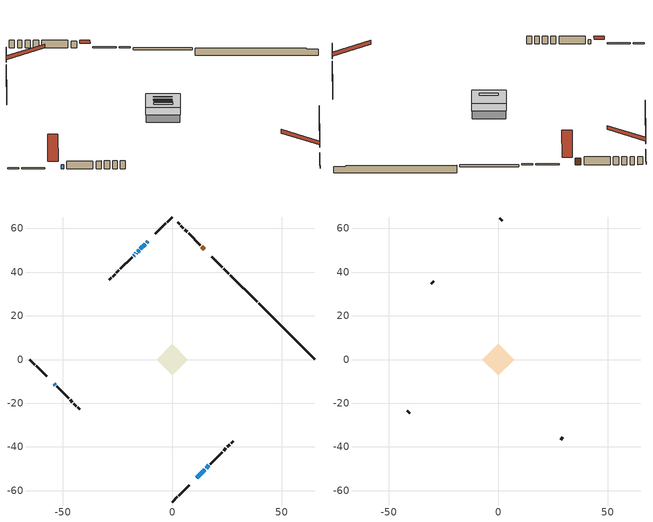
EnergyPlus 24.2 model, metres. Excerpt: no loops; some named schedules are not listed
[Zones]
conditioned space
 floor outside (Floor1 construction): -0.68,0 0,0.68 0.68,0 0,-0.68 z0.61
 floor adiabatic (Floor4 construction): -3.97,0 0,3.97 3.97,0 0,-3.97 z0.61
 floor adiabatic (AdiabaticFloorConstruction): -7.17,0 0,7.17 7.17,0 0,-7.17 z0.61
 floor foundation (Slab1 construction): -6.98,0 0,6.98 6.98,0 0,-6.98 z-1.88
 floor foundation (Slab2 construction): -3.97,0 0,3.97 3.97,0 0,-3.97 z0
 wall outside (RimJoist1 construction): 0,-65.16 2.3,-62.86 / -65.16,0 -62.86,-2.3 / 0,65.16 -2.3,62.86 / 25.91,39.25 23.61,41.55 z0.61:0.91
 wall outside (RimJoist2 construction): 2.96,-62.2 7.77,-57.39 / -62.2,-2.96 -57.39,-7.77 / -2.96,62.2 -7.77,57.39 / 22.95,42.21 18.14,47.02 z0.61:0.91
 wall outside (AdiabaticWallConstruction 1): 14.71,50.45 13.57,51.59 z0.61:2.64
 wall outside (AdiabaticWallConstruction): -11.2,53.96 -11.74,53.42 / -12.4,52.76 -14.55,50.61 / -15.2,49.96 -15.8,49.36 / -16.46,48.7 -16.75,48.41 / 11.2,-53.96 14.84,-50.32 / 15.5,-49.66 16.7,-48.46 / -17.41,47.75 -17.65,47.51 / -53.96,-11.2 -53.48,-11.68 z0.61:1.83
 wall outside (Wall1 construction): 17.35,-47.81 22.81,-42.35 / -52.82,-12.34 -47.37,-17.79 / -18.31,46.85 -23.76,41.4 / 12.91,52.25 7.46,57.7 z0.61:3.05
 wall outside (Wall2 construction): 23.46,-41.7 24.54,-40.62 / -46.71,-18.45 -45.63,-19.53 / -24.41,40.74 -25.49,39.66 / 6.8,58.36 5.72,59.44 z0.61:3.05
 wall outside (Wall3 construction): 25.2,-39.96 26.28,-38.88 / -44.97,-20.19 -43.89,-21.26 / -26.15,39.01 -27.23,37.93 / 5.06,60.1 3.98,61.18 z0.61:3.05
 wall outside (Wall4 construction): 26.94,-38.22 27.85,-37.31 / -43.24,-21.92 -42.32,-22.84 / -27.89,37.27 -28.8,36.35 / 3.33,61.83 2.41,62.75 z0.61:3.05
 wall foundation (FoundationWall1 construction): 39.51,25.65,-1.88 39.51,25.65,0.41 62.59,2.56,0.41 62.59,2.56,0.07 65.16,0,0.07 65.16,0,-1.88
 wall foundation (FoundationWall2 construction): 38.85,26.3 26.57,38.59 z0:0.61
 window (WindowConstruction): -11.2,53.96 -11.74,53.42 z0.61:1.83
 window (WindowConstruction 1): -12.4,52.76 -14.55,50.61 z0.61:1.83
 window (WindowConstruction 2): -15.2,49.96 -15.8,49.36 z0.61:1.83
 window (WindowConstruction 3): -16.46,48.7 -16.75,48.41 z0.61:1.83
 window (WindowConstruction 4): 11.2,-53.96 14.84,-50.32 z0.61:1.83
 window (WindowConstruction 5): 15.5,-49.66 16.7,-48.46 z0.61:1.83
 window (WindowConstruction 6): -17.41,47.75 -17.65,47.51 z0.61:1.83
 window (WindowConstruction 7): -53.96,-11.2 -53.48,-11.68 z0.61:1.83
 door (Door): 14.71,50.45 13.57,51.59 z0.61:2.64
 ceiling adiabatic (AdiabaticFloorConstruction): 0,-7.17 7.17,0 0,7.17 -7.17,0 z0.61
attic - vented
 floor to conditioned space (Floor2 construction Reversed): -7.24,0 0,7.24 7.24,0 0,-7.24 z3.05
 floor to conditioned space (Floor3 construction Reversed): -3.97,0 0,3.97 3.97,0 0,-3.97 z3.05
 wall outside (Wall5 construction): 28.51,-36.65 29.61,-35.55 / -41.66,-23.5 -40.57,-24.59 / -29.46,35.7 -30.56,34.6 / 1.75,63.41 0.66,64.5 z0.61:3.05
 roof outside (Roof1 construction): 10.54,-54.61,3.05 2.5,-46.57,6.84 0.39,-48.69,6.84 8.43,-56.73,3.05; -54.61,-10.54,3.05 -46.57,-2.5,6.84 -48.69,-0.39,6.84 -56.73,-8.43,3.05; -10.54,54.61,3.05 -2.5,46.57,6.84 -0.39,48.69,6.84 -8.43,56.73,3.05; 15.37,49.79,3.05 7.33,41.75,6.84 9.45,39.63,6.84 17.49,47.67,3.05
[Building]
Building 1: Terrain=Suburbs
[Site:Location]
Prince Albert AP_SK: Latitude {deg}=53.21; Longitude {deg}=-105.67; Time Zone {hr}=-6; Elevation {m}=428; Keep Site Location Information=Yes
[Site:GroundTemperature:Shallow]
-5.03068, -7.78458, -8.00512, -6.69825, -1.45193, 3.76996, 8.29705, 11.1649, 11.4085, 9.07601, 4.66436, -0.397337
[Site:WaterMainsTemperature]
Calculation Method=Schedule; Temperature Schedule=mains temperature schedule
[Material] Roughness=Rough; Thermal Absorptance=0.9
Name | Thickness {m} | Conductivity {W/m-K} | Density {kg/m3} | Specific Heat {J/kg-K} | Solar Absorptance | Visible Absorptance
asphalt or fiberglass shingles | 0.00635 | 0.162714 | 1121.4 | 1465.45 | 0.84 | 0.84
ceiling loosefill ins | 0.169333 | 0.0480833 | 16.02 | 1046.75 | 0.7 | 0.7
ceiling loosefill ins 1 | 0.338667 | 0.0480833 | 16.02 | 1046.75 | 0.7 | 0.7
ceiling stud and cavity | 0.1397 | 0.326487 | 65.682 | 1177.47 | 0.7 | 0.7
ceiling stud and cavity 1 | 0.1397 | 0.124548 | 65.682 | 1177.47 | 0.7 | 0.7
concrete 4.0 in. | 0.1016 | 1.803125 | 2242.8 | 837.4 | 0.7 | 0.7
concrete 8.0 in. | 0.2032 | 1.803125 | 2242.8 | 837.4 | 0.7 | 0.7
door material | 0.04445 | 0.053851 | 512.64 | 1214.23 | 0.7 | 0.7
exterior vertical ins | 0.0457286 | 0.029427 | 32.04 | 1214.23 | 0.7 | 0.7
exterior vertical ins 1 | 0.06819 | 0.029427 | 32.04 | 1214.23 | 0.7 | 0.7
floor covering | 0.0127 | 0.0433444 | 54.468 | 1339.84 | 0.6 | 0.6
floor covering 1 | 0.0127 | 9.015625 | 54.468 | 1339.84 | 0.6 | 0.6
floor rigid ins | 0.103632 | 0.029427 | 32.04 | 1214.23 | 0.7 | 0.7
floor rigid ins 1; wall rigid ins 1 | 0.512978 | 0.029427 | 32.04 | 1214.23 | 0.7 | 0.7
floor stud and cavity | 0.1397 | 0.235285 | 92.3553 | 1139.71 | 0.7 | 0.7
floor stud and cavity 1 | 0.0889 | 0.220277 | 50.32683 | 1063.81 | 0.7 | 0.7
floor stud and cavity 2 | 0.1397 | 1.75129 | 37.0049 | 1207.88 | 0.7 | 0.7
furniture material conditioned space 1 | 0.1524 | 0.115458 | 640.8 | 1214.23 | 0.6 | 0.6
gypsum board | 0.0127 | 0.160291 | 801 | 837.4 | 0.6 | 0.6
gypsum board 1 | 0.0127 | 0.160291 | 801 | 837.4 | 0.7 | 0.7
osb sheathing 0.5 in. | 0.0127 | 0.115458 | 512.64 | 1214.23 | 0.7 | 0.7
osb sheathing 0.75 in. | 0.01905 | 0.115458 | 512.64 | 1214.23 | 0.7 | 0.7
osb sheathing 2.0 in. | 0.0508 | 0.115458 | 512.64 | 1214.23 | 0.7 | 0.7
rim joist rigid ins; slab rigid ins; wall rigid ins | 0.051816 | 0.029427 | 32.04 | 1214.23 | 0.7 | 0.7
rim joist stud and cavity | 0.0508 | 0.0442091 | 125.044 | 1163.47 | 0.6 | 0.6
rim joist stud and cavity 1 | 0.0508 | 0.0440068 | 125.044 | 1163.47 | 0.6 | 0.6
wall stud and cavity | 0.1397 | 0.092577 | 139.0536 | 1170.24 | 0.7 | 0.7
wall stud and cavity 1 | 0.1397 | 0.0897493 | 139.0536 | 1170.24 | 0.7 | 0.7
wall stud and cavity 2 | 0.1397 | 0.204483 | 139.0536 | 1170.24 | 0.7 | 0.7
wall stud and cavity 3 | 0.1397 | 0.0958194 | 139.0536 | 1170.24 | 0.7 | 0.7
wall stud and cavity 4 | 0.0889 | 6.1454 | 50.32683 | 1063.81 | 0.6 | 0.6
wall stud and cavity 5 | 0.0889 | 0.380278 | 52.3479 | 1209.89 | 0.7 | 0.7
wall stud and cavity 6 | 0.0889 | 0.391764 | 83.0341 | 1211.67 | 0.7 | 0.7
wood siding | 0.0254 | 0.102417 | 544.68 | 1172.36 | 0 | 0
wood siding 1 | 0.00254 | 0.102417 | 544.68 | 1172.36 | 0 | 0
wood siding 2; wood siding 3; wood siding 4 | 0.0254 | 0.102417 | 544.68 | 1172.36 | 0.7 | 0.7
[WindowMaterial:SimpleGlazingSystem]
Name | U-Factor {W/m2-K} | Solar Heat Gain Coefficient
WindowMaterial | 2.77711 | 0.52
WindowMaterial 1 | 2.82821 | 0.59
WindowMaterial 2 | 2.77768 | 0.53
WindowMaterial 3 | 2.76178 | 0.45
WindowMaterial 4 | 2.86909 | 0.71
WindowMaterial 5 | 2.94291 | 0.65
WindowMaterial 6 | 3.00026 | 0.58
[Construction]
AdiabaticFloorConstruction: floor stud and cavity 2, floor rigid ins 1, osb sheathing 0.75 in., floor covering
AdiabaticWallConstruction: wood siding 3, wall rigid ins 1, wall stud and cavity 5, gypsum board
AdiabaticWallConstruction 1: wood siding 4, wall rigid ins 1, wall stud and cavity 5, gypsum board
Door: door material
Floor1 construction: floor stud and cavity, floor rigid ins, osb sheathing 0.75 in., floor covering
Floor2 construction Reversed: gypsum board, ceiling stud and cavity, ceiling loosefill ins
Floor3 construction Reversed: gypsum board, ceiling stud and cavity 1, ceiling loosefill ins 1
Floor4 construction: floor stud and cavity 1, floor covering 1
FoundationWall1 construction; FoundationWall2 construction: concrete 8.0 in., gypsum board 1
furniture construction conditioned space 1: furniture material conditioned space 1
PartitionWallConstruction: gypsum board, wall stud and cavity 6, gypsum board
RimJoist1 construction: wood siding 2, rim joist rigid ins, osb sheathing 2.0 in., rim joist stud and cavity
RimJoist2 construction: wood siding 2, rim joist rigid ins, osb sheathing 2.0 in., rim joist stud and cavity 1
Roof1 construction: asphalt or fiberglass shingles
Slab1 construction: concrete 4.0 in.
Slab2 construction: slab rigid ins, concrete 4.0 in.
Wall1 construction: wood siding, osb sheathing 0.5 in., wall stud and cavity, gypsum board
Wall2 construction: wood siding, wall rigid ins, osb sheathing 0.5 in., wall stud and cavity 1, gypsum board
Wall3 construction: wood siding, wall rigid ins, osb sheathing 0.5 in., wall stud and cavity 2, gypsum board
Wall4 construction: wood siding, osb sheathing 0.5 in., wall stud and cavity 3, gypsum board
Wall5 construction: wood siding 1, wall stud and cavity 4
WindowConstruction: WindowMaterial
WindowConstruction 1: WindowMaterial 1
WindowConstruction 2: WindowMaterial 2
WindowConstruction 3: WindowMaterial 3
WindowConstruction 4: WindowMaterial 4
WindowConstruction 5: WindowMaterial 5
WindowConstruction 6; WindowConstruction 7: WindowMaterial 6
[Zone] Multiplier=1; Part of Total Floor Area=Yes
Name | Volume {m3}
attic - vented | 83.8581
conditioned space | 500.1
[Space]
Name | Zone | Volume {m3}
attic - vented 1 | attic - vented | 83.8581
conditioned space 1 | conditioned space | 500.1
[ZoneInfiltration:EffectiveLeakageArea]
infil attic - vented 1: Zone or Space=attic - vented 1; Schedule=Always On Discrete; Effective Air Leakage Area {cm2}=4810.24; Stack Coefficient=0.000433131; Wind Coefficient=1.40614e-05
[ZoneMixing]
whole house fan mix: Zone or Space=attic - vented; Schedule=Always On Continuous; Design Flow Rate Calculation Method=Flow/Zone; Design Flow Rate {m3/s}=0; Source Zone or Space=conditioned space
[SurfaceProperty:ExposedFoundationPerimeter] Exposed Perimeter Calculation Method=TotalExposedPerimeter
Name | Total Exposed Perimeter {m}
Slab1 | 36.271
Slab2 | 17.374
[InternalMass] Zone or ZoneList=conditioned space; Space or SpaceList=conditioned space 1
Name | Construction | Surface Area {m2}
furniture mass conditioned space 1 | furniture construction conditioned space 1 | 105.658
partition wall mass | PartitionWallConstruction | 232.567
[Lights]
interior lighting: Zone or ZoneList or Space or SpaceList=conditioned space 1; Schedule=interior lighting schedule; Design Level Calculation Method=LightingLevel; Lighting Level {W}=343.2; Return Air Fraction=0; Fraction Radiant=0.6; Fraction Visible=0.2; Fraction Replaceable=1
[People]
occupants: Zone or ZoneList or Space or SpaceList=conditioned space 1; Number of People Schedule=occupants schedule; Number of People Calculation Method=People; Number of People=3; Fraction Radiant=0.314171; Sensible Heat Fraction=0.56303; Activity Level Schedule=occupants activity schedule; Carbon Dioxide Generation Rate {m3/s-W}=0; Enable ASHRAE 55 Comfort Warnings=No; Mean Radiant Temperature Calculation Type=EnclosureAveraged
[ElectricEquipment] Zone or ZoneList or Space or SpaceList=conditioned space 1; Design Level Calculation Method=EquipmentLevel
Name | Schedule | Design Level {W} | Fraction Latent | Fraction Radiant | Fraction Lost
clothes dryer | clothes dryer schedule | 140.772 | 0.015 | 0.081 | 0.85
clothes washer | clothes washer schedule | 32.1985 | 0.03 | 0.162 | 0.7
cooking range | cooking range schedule | 215.147 | 0.08 | 0.432 | 0.2
dishwasher | dishwasher schedule | 66.8632 | 0.3 | 0.18 | 0.4
fridge | fridge schedule | 72.9452 | 0 | 0.6 | 0
mech vent house fan | mech vent house fan schedule | 0 | 0 | 0 | 1
mech vent house fan cfis | mech vent house fan cfis schedule | 0 | 0 | 0 | 0
misc plug loads | misc plug loads schedule | 494.7 | 0.045 | 0.513 | 0.1
whole house fan | Always On Discrete | 0 | 0 | 0 | 1
[OtherEquipment] Zone or ZoneList or Space or SpaceList=conditioned space 1; Design Level Calculation Method=EquipmentLevel
Name | Fuel Type | Schedule | Design Level {W} | Fraction Latent | Fraction Radiant | Fraction Lost
clothes dryer 1 | Electricity | clothes dryer schedule | 0 | 0.015 | 0.081 | 0.85
cooking range 1 | Electricity | cooking range schedule | 0 | 0.08 | 0.432 | 0.2
general water use latent | None | general water use schedule | 62.594 | 1 | 0 | 0
general water use sensible | None | general water use schedule | -61.6891 | 0 | 0.6 | 0
mech vent house fan latent load | None | Always On Discrete | 0 | 1 | 0 | 0
mech vent house fan sensible load | None | Always On Discrete | 0 | 0 | 0 | 0
water heater energy adjustment1 | NaturalGas | Always On Discrete | 0.01 | 0 | 0 | 1
[ZoneInfiltration:DesignFlowRate] Zone or ZoneList or Space or SpaceList=conditioned space 1; Schedule=Always On Discrete; Design Flow Rate Calculation Method=Flow/Zone; Design Flow Rate {m3/s}=0
infil flow; natural vent flow; whole house fan flow
[Foundation:Kiva] Initial Indoor Air Temperature {C}=21; Wall Depth Below Slab {m}=0.2032; Custom Block X Position 1 {m}=0.2159; Custom Block Z Position 1 {m}=0
Name | Wall Height Above Grade {m} | Custom Block Material Name 1 | Custom Block Depth 1 {m}
Foundation Kiva 1 | 0.409986 | exterior vertical ins | 2.28999
Foundation Kiva 2 | 0.609996 | exterior vertical ins 1 | 0.609996
[Foundation:Kiva:Settings]
Soil Conductivity {W/m-K}=0.849921; Soil Density {kg/m3}=1842.3; Soil Specific Heat {J/kg-K}=418.7; Ground Solar Absorptivity=0.9; Ground Thermal Absorptivity=0.9; Ground Surface Roughness {m}=0.03; Far-Field Width {m}=40; Deep-Ground Boundary Condition=ZeroFlux; Deep-Ground Depth {m}=40; Minimum Cell Dimension {m}=0.2; Maximum Cell Growth Coefficient=3; Simulation Timestep=Timestep
[Exterior:Lights]
exterior lighting: Schedule=exterior lighting schedule; Design Level {W}=75.6
[Schedule:Constant]
Name | Hourly Value
Always On Continuous; mech vent house fan schedule; mech vent house fan cfis schedule; Always On Discrete | 1
occupants activity schedule | 117.228
fridge schedule | 0
[Schedule:Week:Daily]
interior lighting schedule Week Rule - Jan1-Jan27: interior lighting schedule day, interior lighting schedule day, interior lighting schedule day, interior lighting schedule day, interior lighting schedule day, interior lighting schedule day, interior lighting schedule day, interior lighting schedule default day, interior lighting schedule default day, interior lighting schedule default day, interior lighting schedule default day, interior lighting schedule default day
interior lighting schedule Week Rule - Jan28-Feb3: interior lighting schedule day, interior lighting schedule day, interior lighting schedule day, interior lighting schedule day, interior lighting schedule day 1, interior lighting schedule day 1, interior lighting schedule day 1, interior lighting schedule default day, interior lighting schedule default day, interior lighting schedule default day, interior lighting schedule default day, interior lighting schedule default day
interior lighting schedule Week Rule - Feb4-Feb24: interior lighting schedule day 1, interior lighting schedule day 1, interior lighting schedule day 1, interior lighting schedule day 1, interior lighting schedule day 1, interior lighting schedule day 1, interior lighting schedule day 1, interior lighting schedule default day, interior lighting schedule default day, interior lighting schedule default day, interior lighting schedule default day, interior lighting schedule default day
interior lighting schedule Week Rule - Feb25-Mar3: interior lighting schedule day 1, interior lighting schedule day 1, interior lighting schedule day 1, interior lighting schedule day 1, interior lighting schedule day 2, interior lighting schedule day 2, interior lighting schedule day 2, interior lighting schedule default day, interior lighting schedule default day, interior lighting schedule default day, interior lighting schedule default day, interior lighting schedule default day
interior lighting schedule Week Rule - Mar4-Mar31: interior lighting schedule day 2, interior lighting schedule day 2, interior lighting schedule day 2, interior lighting schedule day 2, interior lighting schedule day 2, interior lighting schedule day 2, interior lighting schedule day 2, interior lighting schedule default day, interior lighting schedule default day, interior lighting schedule default day, interior lighting schedule default day, interior lighting schedule default day
interior lighting schedule Week Rule - Apr1-Apr28: interior lighting schedule day 3, interior lighting schedule day 3, interior lighting schedule day 3, interior lighting schedule day 3, interior lighting schedule day 3, interior lighting schedule day 3, interior lighting schedule day 3, interior lighting schedule default day, interior lighting schedule default day, interior lighting schedule default day, interior lighting schedule default day, interior lighting schedule default day
interior lighting schedule Week Rule - Apr29-May5: interior lighting schedule day 3, interior lighting schedule day 3, interior lighting schedule day 4, interior lighting schedule day 4, interior lighting schedule day 4, interior lighting schedule day 4, interior lighting schedule day 4, interior lighting schedule default day, interior lighting schedule default day, interior lighting schedule default day, interior lighting schedule default day, interior lighting schedule default day
interior lighting schedule Week Rule - May6-May26: interior lighting schedule day 4, interior lighting schedule day 4, interior lighting schedule day 4, interior lighting schedule day 4, interior lighting schedule day 4, interior lighting schedule day 4, interior lighting schedule day 4, interior lighting schedule default day, interior lighting schedule default day, interior lighting schedule default day, interior lighting schedule default day, interior lighting schedule default day
interior lighting schedule Week Rule - May27-Jun2: interior lighting schedule day 4, interior lighting schedule day 4, interior lighting schedule day 4, interior lighting schedule day 4, interior lighting schedule day 4, interior lighting schedule day 5, interior lighting schedule day 5, interior lighting schedule default day, interior lighting schedule default day, interior lighting schedule default day, interior lighting schedule default day, interior lighting schedule default day
interior lighting schedule Week Rule - Jun3-Jun30: interior lighting schedule day 5, interior lighting schedule day 5, interior lighting schedule day 5, interior lighting schedule day 5, interior lighting schedule day 5, interior lighting schedule day 5, interior lighting schedule day 5, interior lighting schedule default day, interior lighting schedule default day, interior lighting schedule default day, interior lighting schedule default day, interior lighting schedule default day
interior lighting schedule Week Rule - Jul1-Jul28: interior lighting schedule day 6, interior lighting schedule day 6, interior lighting schedule day 6, interior lighting schedule day 6, interior lighting schedule day 6, interior lighting schedule day 6, interior lighting schedule day 6, interior lighting schedule default day, interior lighting schedule default day, interior lighting schedule default day, interior lighting schedule default day, interior lighting schedule default day
interior lighting schedule Week Rule - Jul29-Aug4: interior lighting schedule day 6, interior lighting schedule day 6, interior lighting schedule day 6, interior lighting schedule day 7, interior lighting schedule day 7, interior lighting schedule day 7, interior lighting schedule day 7, interior lighting schedule default day, interior lighting schedule default day, interior lighting schedule default day, interior lighting schedule default day, interior lighting schedule default day
interior lighting schedule Week Rule - Aug5-Aug25: interior lighting schedule day 7, interior lighting schedule day 7, interior lighting schedule day 7, interior lighting schedule day 7, interior lighting schedule day 7, interior lighting schedule day 7, interior lighting schedule day 7, interior lighting schedule default day, interior lighting schedule default day, interior lighting schedule default day, interior lighting schedule default day, interior lighting schedule default day
interior lighting schedule Week Rule - Aug26-Sep1: interior lighting schedule day 7, interior lighting schedule day 7, interior lighting schedule day 7, interior lighting schedule day 7, interior lighting schedule day 7, interior lighting schedule day 7, interior lighting schedule day 8, interior lighting schedule default day, interior lighting schedule default day, interior lighting schedule default day, interior lighting schedule default day, interior lighting schedule default day
interior lighting schedule Week Rule - Sep2-Sep29: interior lighting schedule day 8, interior lighting schedule day 8, interior lighting schedule day 8, interior lighting schedule day 8, interior lighting schedule day 8, interior lighting schedule day 8, interior lighting schedule day 8, interior lighting schedule default day, interior lighting schedule default day, interior lighting schedule default day, interior lighting schedule default day, interior lighting schedule default day
interior lighting schedule Week Rule - Sep30-Oct6: interior lighting schedule day 8, interior lighting schedule day 9, interior lighting schedule day 9, interior lighting schedule day 9, interior lighting schedule day 9, interior lighting schedule day 9, interior lighting schedule day 9, interior lighting schedule default day, interior lighting schedule default day, interior lighting schedule default day, interior lighting schedule default day, interior lighting schedule default day
interior lighting schedule Week Rule - Oct7-Oct27: interior lighting schedule day 9, interior lighting schedule day 9, interior lighting schedule day 9, interior lighting schedule day 9, interior lighting schedule day 9, interior lighting schedule day 9, interior lighting schedule day 9, interior lighting schedule default day, interior lighting schedule default day, interior lighting schedule default day, interior lighting schedule default day, interior lighting schedule default day
interior lighting schedule Week Rule - Oct28-Nov3: interior lighting schedule day 9, interior lighting schedule day 9, interior lighting schedule day 9, interior lighting schedule day 9, interior lighting schedule day 10, interior lighting schedule day 10, interior lighting schedule day 10, interior lighting schedule default day, interior lighting schedule default day, interior lighting schedule default day, interior lighting schedule default day, interior lighting schedule default day
interior lighting schedule Week Rule - Nov4-Nov24: interior lighting schedule day 10, interior lighting schedule day 10, interior lighting schedule day 10, interior lighting schedule day 10, interior lighting schedule day 10, interior lighting schedule day 10, interior lighting schedule day 10, interior lighting schedule default day, interior lighting schedule default day, interior lighting schedule default day, interior lighting schedule default day, interior lighting schedule default day
interior lighting schedule Week Rule - Nov25-Dec1: interior lighting schedule day 10, interior lighting schedule day 10, interior lighting schedule day 10, interior lighting schedule day 10, interior lighting schedule day 10, interior lighting schedule day 10, interior lighting schedule day 11, interior lighting schedule default day, interior lighting schedule default day, interior lighting schedule default day, interior lighting schedule default day, interior lighting schedule default day
interior lighting schedule Week Rule - Dec2-Dec31: interior lighting schedule day 11, interior lighting schedule day 11, interior lighting schedule day 11, interior lighting schedule day 11, interior lighting schedule day 11, interior lighting schedule day 11, interior lighting schedule day 11, interior lighting schedule default day, interior lighting schedule default day, interior lighting schedule default day, interior lighting schedule default day, interior lighting schedule default day
occupants schedule Week Rule - Jan1-Dec31: occupants schedule day, occupants schedule day, occupants schedule day, occupants schedule day, occupants schedule day, occupants schedule day, occupants schedule day, occupants schedule default day, occupants schedule default day, occupants schedule default day, occupants schedule default day, occupants schedule default day
clothes dryer schedule Week Rule - Jan1-Dec31: clothes dryer schedule day, clothes dryer schedule day, clothes dryer schedule day, clothes dryer schedule day, clothes dryer schedule day, clothes dryer schedule day, clothes dryer schedule day, clothes dryer schedule default day, clothes dryer schedule default day, clothes dryer schedule default day, clothes dryer schedule default day, clothes dryer schedule default day
clothes washer schedule Week Rule - Jan1-Dec31: clothes washer schedule day, clothes washer schedule day, clothes washer schedule day, clothes washer schedule day, clothes washer schedule day, clothes washer schedule day, clothes washer schedule day, clothes washer schedule default day, clothes washer schedule default day, clothes washer schedule default day, clothes washer schedule default day, clothes washer schedule default day
cooking range schedule Week Rule - Jan1-Dec31: cooking range schedule day, cooking range schedule day, cooking range schedule day, cooking range schedule day, cooking range schedule day, cooking range schedule day, cooking range schedule day, cooking range schedule default day, cooking range schedule default day, cooking range schedule default day, cooking range schedule default day, cooking range schedule default day
dishwasher schedule Week Rule - Jan1-Dec31: dishwasher schedule day, dishwasher schedule day, dishwasher schedule day, dishwasher schedule day, dishwasher schedule day, dishwasher schedule day, dishwasher schedule day, dishwasher schedule default day, dishwasher schedule default day, dishwasher schedule default day, dishwasher schedule default day, dishwasher schedule default day
misc plug loads schedule Week Rule - Jan1-Dec31: misc plug loads schedule day, misc plug loads schedule day, misc plug loads schedule day, misc plug loads schedule day, misc plug loads schedule day, misc plug loads schedule day, misc plug loads schedule day, misc plug loads schedule default day, misc plug loads schedule default day, misc plug loads schedule default day, misc plug loads schedule default day, misc plug loads schedule default day
general water use schedule Week Rule - Jan1-Dec31: general water use schedule day, general water use schedule day, general water use schedule day, general water use schedule day, general water use schedule day, general water use schedule day, general water use schedule day, general water use schedule default day, general water use schedule default day, general water use schedule default day, general water use schedule default day, general water use schedule default day
exterior lighting schedule Week Rule - Jan1-Jan27: exterior lighting schedule day, exterior lighting schedule day, exterior lighting schedule day, exterior lighting schedule day, exterior lighting schedule day, exterior lighting schedule day, exterior lighting schedule day, exterior lighting schedule default day, exterior lighting schedule default day, exterior lighting schedule default day, exterior lighting schedule default day, exterior lighting schedule default day
exterior lighting schedule Week Rule - Jan28-Feb3: exterior lighting schedule day, exterior lighting schedule day, exterior lighting schedule day, exterior lighting schedule day, exterior lighting schedule day 1, exterior lighting schedule day 1, exterior lighting schedule day 1, exterior lighting schedule default day, exterior lighting schedule default day, exterior lighting schedule default day, exterior lighting schedule default day, exterior lighting schedule default day
exterior lighting schedule Week Rule - Feb4-Feb24: exterior lighting schedule day 1, exterior lighting schedule day 1, exterior lighting schedule day 1, exterior lighting schedule day 1, exterior lighting schedule day 1, exterior lighting schedule day 1, exterior lighting schedule day 1, exterior lighting schedule default day, exterior lighting schedule default day, exterior lighting schedule default day, exterior lighting schedule default day, exterior lighting schedule default day
exterior lighting schedule Week Rule - Feb25-Mar3: exterior lighting schedule day 1, exterior lighting schedule day 1, exterior lighting schedule day 1, exterior lighting schedule day 1, exterior lighting schedule day 2, exterior lighting schedule day 2, exterior lighting schedule day 2, exterior lighting schedule default day, exterior lighting schedule default day, exterior lighting schedule default day, exterior lighting schedule default day, exterior lighting schedule default day
exterior lighting schedule Week Rule - Mar4-Mar31: exterior lighting schedule day 2, exterior lighting schedule day 2, exterior lighting schedule day 2, exterior lighting schedule day 2, exterior lighting schedule day 2, exterior lighting schedule day 2, exterior lighting schedule day 2, exterior lighting schedule default day, exterior lighting schedule default day, exterior lighting schedule default day, exterior lighting schedule default day, exterior lighting schedule default day
exterior lighting schedule Week Rule - Apr1-Apr28: exterior lighting schedule day 3, exterior lighting schedule day 3, exterior lighting schedule day 3, exterior lighting schedule day 3, exterior lighting schedule day 3, exterior lighting schedule day 3, exterior lighting schedule day 3, exterior lighting schedule default day, exterior lighting schedule default day, exterior lighting schedule default day, exterior lighting schedule default day, exterior lighting schedule default day
exterior lighting schedule Week Rule - Apr29-May5: exterior lighting schedule day 3, exterior lighting schedule day 3, exterior lighting schedule day 4, exterior lighting schedule day 4, exterior lighting schedule day 4, exterior lighting schedule day 4, exterior lighting schedule day 4, exterior lighting schedule default day, exterior lighting schedule default day, exterior lighting schedule default day, exterior lighting schedule default day, exterior lighting schedule default day
exterior lighting schedule Week Rule - May6-May26: exterior lighting schedule day 4, exterior lighting schedule day 4, exterior lighting schedule day 4, exterior lighting schedule day 4, exterior lighting schedule day 4, exterior lighting schedule day 4, exterior lighting schedule day 4, exterior lighting schedule default day, exterior lighting schedule default day, exterior lighting schedule default day, exterior lighting schedule default day, exterior lighting schedule default day
exterior lighting schedule Week Rule - May27-Jun2: exterior lighting schedule day 4, exterior lighting schedule day 4, exterior lighting schedule day 4, exterior lighting schedule day 4, exterior lighting schedule day 4, exterior lighting schedule day 5, exterior lighting schedule day 5, exterior lighting schedule default day, exterior lighting schedule default day, exterior lighting schedule default day, exterior lighting schedule default day, exterior lighting schedule default day
exterior lighting schedule Week Rule - Jun3-Jun30: exterior lighting schedule day 5, exterior lighting schedule day 5, exterior lighting schedule day 5, exterior lighting schedule day 5, exterior lighting schedule day 5, exterior lighting schedule day 5, exterior lighting schedule day 5, exterior lighting schedule default day, exterior lighting schedule default day, exterior lighting schedule default day, exterior lighting schedule default day, exterior lighting schedule default day
exterior lighting schedule Week Rule - Jul1-Jul28: exterior lighting schedule day 6, exterior lighting schedule day 6, exterior lighting schedule day 6, exterior lighting schedule day 6, exterior lighting schedule day 6, exterior lighting schedule day 6, exterior lighting schedule day 6, exterior lighting schedule default day, exterior lighting schedule default day, exterior lighting schedule default day, exterior lighting schedule default day, exterior lighting schedule default day
exterior lighting schedule Week Rule - Jul29-Aug4: exterior lighting schedule day 6, exterior lighting schedule day 6, exterior lighting schedule day 6, exterior lighting schedule day 7, exterior lighting schedule day 7, exterior lighting schedule day 7, exterior lighting schedule day 7, exterior lighting schedule default day, exterior lighting schedule default day, exterior lighting schedule default day, exterior lighting schedule default day, exterior lighting schedule default day
exterior lighting schedule Week Rule - Aug5-Aug25: exterior lighting schedule day 7, exterior lighting schedule day 7, exterior lighting schedule day 7, exterior lighting schedule day 7, exterior lighting schedule day 7, exterior lighting schedule day 7, exterior lighting schedule day 7, exterior lighting schedule default day, exterior lighting schedule default day, exterior lighting schedule default day, exterior lighting schedule default day, exterior lighting schedule default day
exterior lighting schedule Week Rule - Aug26-Sep1: exterior lighting schedule day 7, exterior lighting schedule day 7, exterior lighting schedule day 7, exterior lighting schedule day 7, exterior lighting schedule day 7, exterior lighting schedule day 7, exterior lighting schedule day 8, exterior lighting schedule default day, exterior lighting schedule default day, exterior lighting schedule default day, exterior lighting schedule default day, exterior lighting schedule default day
exterior lighting schedule Week Rule - Sep2-Sep29: exterior lighting schedule day 8, exterior lighting schedule day 8, exterior lighting schedule day 8, exterior lighting schedule day 8, exterior lighting schedule day 8, exterior lighting schedule day 8, exterior lighting schedule day 8, exterior lighting schedule default day, exterior lighting schedule default day, exterior lighting schedule default day, exterior lighting schedule default day, exterior lighting schedule default day
exterior lighting schedule Week Rule - Sep30-Oct6: exterior lighting schedule day 8, exterior lighting schedule day 9, exterior lighting schedule day 9, exterior lighting schedule day 9, exterior lighting schedule day 9, exterior lighting schedule day 9, exterior lighting schedule day 9, exterior lighting schedule default day, exterior lighting schedule default day, exterior lighting schedule default day, exterior lighting schedule default day, exterior lighting schedule default day
exterior lighting schedule Week Rule - Oct7-Oct27: exterior lighting schedule day 9, exterior lighting schedule day 9, exterior lighting schedule day 9, exterior lighting schedule day 9, exterior lighting schedule day 9, exterior lighting schedule day 9, exterior lighting schedule day 9, exterior lighting schedule default day, exterior lighting schedule default day, exterior lighting schedule default day, exterior lighting schedule default day, exterior lighting schedule default day
exterior lighting schedule Week Rule - Oct28-Nov3: exterior lighting schedule day 9, exterior lighting schedule day 9, exterior lighting schedule day 9, exterior lighting schedule day 9, exterior lighting schedule day 10, exterior lighting schedule day 10, exterior lighting schedule day 10, exterior lighting schedule default day, exterior lighting schedule default day, exterior lighting schedule default day, exterior lighting schedule default day, exterior lighting schedule default day
exterior lighting schedule Week Rule - Nov4-Nov24: exterior lighting schedule day 10, exterior lighting schedule day 10, exterior lighting schedule day 10, exterior lighting schedule day 10, exterior lighting schedule day 10, exterior lighting schedule day 10, exterior lighting schedule day 10, exterior lighting schedule default day, exterior lighting schedule default day, exterior lighting schedule default day, exterior lighting schedule default day, exterior lighting schedule default day
exterior lighting schedule Week Rule - Nov25-Dec1: exterior lighting schedule day 10, exterior lighting schedule day 10, exterior lighting schedule day 10, exterior lighting schedule day 10, exterior lighting schedule day 10, exterior lighting schedule day 10, exterior lighting schedule day 11, exterior lighting schedule default day, exterior lighting schedule default day, exterior lighting schedule default day, exterior lighting schedule default day, exterior lighting schedule default day
exterior lighting schedule Week Rule - Dec2-Dec31: exterior lighting schedule day 11, exterior lighting schedule day 11, exterior lighting schedule day 11, exterior lighting schedule day 11, exterior lighting schedule day 11, exterior lighting schedule day 11, exterior lighting schedule day 11, exterior lighting schedule default day, exterior lighting schedule default day, exterior lighting schedule default day, exterior lighting schedule default day, exterior lighting schedule default day
[Schedule:Year]
interior lighting schedule: interior lighting schedule Week Rule - Jan1-Jan27, 1, 1, 1, 27, interior lighting schedule Week Rule - Jan28-Feb3, 1, 28, 2, 3, interior lighting schedule Week Rule - Feb4-Feb24, 2, 4, 2, 24, interior lighting schedule Week Rule - Feb25-Mar3, 2, 25, 3, 3, interior lighting schedule Week Rule - Mar4-Mar31, 3, 4, 3, 31, interior lighting schedule Week Rule - Apr1-Apr28, 4, 1, 4, 28, interior lighting schedule Week Rule - Apr29-May5, 4, 29, 5, 5, interior lighting schedule Week Rule - May6-May26, 5, 6, 5, 26, interior lighting schedule Week Rule - May27-Jun2, 5, 27, 6, 2, interior lighting schedule Week Rule - Jun3-Jun30, 6, 3, 6, 30, interior lighting schedule Week Rule - Jul1-Jul28, 7, 1, 7, 28, interior lighting schedule Week Rule - Jul29-Aug4, 7, 29, 8, 4, interior lighting schedule Week Rule - Aug5-Aug25, 8, 5, 8, 25, interior lighting schedule Week Rule - Aug26-Sep1, 8, 26, 9, 1, interior lighting schedule Week Rule - Sep2-Sep29, 9, 2, 9, 29, interior lighting schedule Week Rule - Sep30-Oct6, 9, 30, 10, 6, interior lighting schedule Week Rule - Oct7-Oct27, 10, 7, 10, 27, interior lighting schedule Week Rule - Oct28-Nov3, 10, 28, 11, 3, interior lighting schedule Week Rule - Nov4-Nov24, 11, 4, 11, 24, interior lighting schedule Week Rule - Nov25-Dec1, 11, 25, 12, 1, interior lighting schedule Week Rule - Dec2-Dec31, 12, 2, 12, 31
occupants schedule: occupants schedule Week Rule - Jan1-Dec31, 1, 1, 12, 31
clothes dryer schedule: clothes dryer schedule Week Rule - Jan1-Dec31, 1, 1, 12, 31
clothes washer schedule: clothes washer schedule Week Rule - Jan1-Dec31, 1, 1, 12, 31
cooking range schedule: cooking range schedule Week Rule - Jan1-Dec31, 1, 1, 12, 31
dishwasher schedule: dishwasher schedule Week Rule - Jan1-Dec31, 1, 1, 12, 31
misc plug loads schedule: misc plug loads schedule Week Rule - Jan1-Dec31, 1, 1, 12, 31
general water use schedule: general water use schedule Week Rule - Jan1-Dec31, 1, 1, 12, 31
exterior lighting schedule: exterior lighting schedule Week Rule - Jan1-Jan27, 1, 1, 1, 27, exterior lighting schedule Week Rule - Jan28-Feb3, 1, 28, 2, 3, exterior lighting schedule Week Rule - Feb4-Feb24, 2, 4, 2, 24, exterior lighting schedule Week Rule - Feb25-Mar3, 2, 25, 3, 3, exterior lighting schedule Week Rule - Mar4-Mar31, 3, 4, 3, 31, exterior lighting schedule Week Rule - Apr1-Apr28, 4, 1, 4, 28, exterior lighting schedule Week Rule - Apr29-May5, 4, 29, 5, 5, exterior lighting schedule Week Rule - May6-May26, 5, 6, 5, 26, exterior lighting schedule Week Rule - May27-Jun2, 5, 27, 6, 2, exterior lighting schedule Week Rule - Jun3-Jun30, 6, 3, 6, 30, exterior lighting schedule Week Rule - Jul1-Jul28, 7, 1, 7, 28, exterior lighting schedule Week Rule - Jul29-Aug4, 7, 29, 8, 4, exterior lighting schedule Week Rule - Aug5-Aug25, 8, 5, 8, 25, exterior lighting schedule Week Rule - Aug26-Sep1, 8, 26, 9, 1, exterior lighting schedule Week Rule - Sep2-Sep29, 9, 2, 9, 29, exterior lighting schedule Week Rule - Sep30-Oct6, 9, 30, 10, 6, exterior lighting schedule Week Rule - Oct7-Oct27, 10, 7, 10, 27, exterior lighting schedule Week Rule - Oct28-Nov3, 10, 28, 11, 3, exterior lighting schedule Week Rule - Nov4-Nov24, 11, 4, 11, 24, exterior lighting schedule Week Rule - Nov25-Dec1, 11, 25, 12, 1, exterior lighting schedule Week Rule - Dec2-Dec31, 12, 2, 12, 31
[Schedule:Compact]
mains temperature schedule: Through: 01/01, For: AllDays, Until: 24:00, 1.89278, Through: 01/02, For: AllDays, Until: 24:00, 1.81278, Through: 01/03, For: AllDays, Until: 24:00, 1.73389, Through: 01/04, For: AllDays, Until: 24:00, 1.65611, Through: 01/05, For: AllDays, Until: 24:00, 1.57889, Through: 01/06, For: AllDays, Until: 24:00, 1.50278, Through: 01/07, For: AllDays, Until: 24:00, 1.42722, Through: 01/08, For: AllDays, Until: 24:00, 1.35333, Through: 01/09, For: AllDays, Until: 24:00, 1.28056, Through: 01/10, For: AllDays, Until: 24:00, 1.20833, Through: 01/11, For: AllDays, Until: 24:00, 1.13722, Through: 01/12, For: AllDays, Until: 24:00, 1.06778, Through: 01/13, For: AllDays, Until: 24:00, 0.998889, Through: 01/14, For: AllDays, Until: 24:00, 0.931667, Through: 01/15, For: AllDays, Until: 24:00, 0.865, Through: 01/16, For: AllDays, Until: 24:00, 0.8, Through: 01/17, For: AllDays, Until: 24:00, 0.736111, Through: 01/18, For: AllDays, Until: 24:00, 0.673333, Through: 01/19, For: AllDays, Until: 24:00, 0.611667, Through: 01/20, For: AllDays, Until: 24:00, 0.551667, Through: 01/21, For: AllDays, Until: 24:00, 0.492778, Through: 01/22, For: AllDays, Until: 24:00, 0.435, Through: 01/23, For: AllDays, Until: 24:00, 0.378333, Through: 01/24, For: AllDays, Until: 24:00, 0.323333, Through: 01/25, For: AllDays, Until: 24:00, 0.27, Through: 01/26, For: AllDays, Until: 24:00, 0.217778, Through: 01/27, For: AllDays, Until: 24:00, 0.166667, Through: 01/28, For: AllDays, Until: 24:00, 0.117222, Through: 01/29, For: AllDays, Until: 24:00, 0.0688889, Through: 01/30, For: AllDays, Until: 24:00, 0.0222222, Through: 01/31, For: AllDays, Until: 24:00, 0, Through: 02/01, For: AllDays, Until: 24:00, 0, Through: 02/02, For: AllDays, Until: 24:00, 0, Through: 02/03, For: AllDays, Until: 24:00, 0, Through: 02/04, For: AllDays, Until: 24:00, 0, Through: 02/05, For: AllDays, Until: 24:00, 0, Through: 02/06, For: AllDays, Until: 24:00, 0, Through: 02/07, For: AllDays, Until: 24:00, 0, Through: 02/08, For: AllDays, Until: 24:00, 0, Through: 02/09, For: AllDays, Until: 24:00, 0, Through: 02/10, For: AllDays, Until: 24:00, 0, Through: 02/11, For: AllDays, Until: 24:00, 0, Through: 02/12, For: AllDays, Until: 24:00, 0, Through: 02/13, For: AllDays, Until: 24:00, 0, Through: 02/14, For: AllDays, Until: 24:00, 0, Through: 02/15, For: AllDays, Until: 24:00, 0, Through: 02/16, For: AllDays, Until: 24:00, 0, Through: 02/17, For: AllDays, Until: 24:00, 0, Through: 02/18, For: AllDays, Until: 24:00, 0, Through: 02/19, For: AllDays, Until: 24:00, 0, Through: 02/20, For: AllDays, Until: 24:00, 0, Through: 02/21, For: AllDays, Until: 24:00, 0, Through: 02/22, For: AllDays, Until: 24:00, 0, Through: 02/23, For: AllDays, Until: 24:00, 0, Through: 02/24, For: AllDays, Until: 24:00, 0, Through: 02/25, For: AllDays, Until: 24:00, 0, Through: 02/26, For: AllDays, Until: 24:00, 0, Through: 02/27, For: AllDays, Until: 24:00, 0, Through: 02/28, For: AllDays, Until: 24:00, 0, Through: 03/01, For: AllDays, Until: 24:00, 0, Through: 03/02, For: AllDays, Until: 24:00, 0, Through: 03/03, For: AllDays, Until: 24:00, 0, Through: 03/04, For: AllDays, Until: 24:00, 0, Through: 03/05, For: AllDays, Until: 24:00, 0, Through: 03/06, For: AllDays, Until: 24:00, 0, Through: 03/07, For: AllDays, Until: 24:00, 0, Through: 03/08, For: AllDays, Until: 24:00, 0, Through: 03/09, For: AllDays, Until: 24:00, 0, Through: 03/10, For: AllDays, Until: 24:00, 0, Through: 03/11, For: AllDays, Until: 24:00, 0, Through: 03/12, For: AllDays, Until: 24:00, 0, Through: 03/13, For: AllDays, Until: 24:00, 0, Through: 03/14, For: AllDays, Until: 24:00, 0, Through: 03/15, For: AllDays, Until: 24:00, 0, Through: 03/16, For: AllDays, Until: 24:00, 0, Through: 03/17, For: AllDays, Until: 24:00, 0, Through: 03/18, For: AllDays, Until: 24:00, 0, Through: 03/19, For: AllDays, Until: 24:00, 0, Through: 03/20, For: AllDays, Until: 24:00, 0, Through: 03/21, For: AllDays, Until: 24:00, 0, Through: 03/22, For: AllDays, Until: 24:00, 0, Through: 03/23, For: AllDays, Until: 24:00, 0, Through: 03/24, For: AllDays, Until: 24:00, 0, Through: 03/25, For: AllDays, Until: 24:00, 0, Through: 03/26, For: AllDays, Until: 24:00, 0, Through: 03/27, For: AllDays, Until: 24:00, 0, Through: 03/28, For: AllDays, Until: 24:00, 0, Through: 03/29, For: AllDays, Until: 24:00, 0.00222222, Through: 03/30, For: AllDays, Until: 24:00, 0.0483333, Through: 03/31, For: AllDays, Until: 24:00, 0.0961111, Through: 04/01, For: AllDays, Until: 24:00, 0.145, Through: 04/02, For: AllDays, Until: 24:00, 0.195, Through: 04/03, For: AllDays, Until: 24:00, 0.246667, Through: 04/04, For: AllDays, Until: 24:00, 0.3, Through: 04/05, For: AllDays, Until: 24:00, 0.354444, Through: 04/06, For: AllDays, Until: 24:00, 0.41, Through: 04/07, For: AllDays, Until: 24:00, 0.467222, Through: 04/08, For: AllDays, Until: 24:00, 0.525556, Through: 04/09, For: AllDays, Until: 24:00, 0.585, Through: 04/10, For: AllDays, Until: 24:00, 0.646111, Through: 04/11, For: AllDays, Until: 24:00, 0.708333, Through: 04/12, For: AllDays, Until: 24:00, 0.771667, Through: 04/13, For: AllDays, Until: 24:00, 0.836111, Through: 04/14, For: AllDays, Until: 24:00, 0.902222, Through: 04/15, For: AllDays, Until: 24:00, 0.968889, Through: 04/16, For: AllDays, Until: 24:00, 1.03722, Through: 04/17, For: AllDays, Until: 24:00, 1.10667, Through: 04/18, For: AllDays, Until: 24:00, 1.17722, Through: 04/19, For: AllDays, Until: 24:00, 1.24833, Through: 04/20, For: AllDays, Until: 24:00, 1.32111, Through: 04/21, For: AllDays, Until: 24:00, 1.395, Through: 04/22, For: AllDays, Until: 24:00, 1.46944, Through: 04/23, For: AllDays, Until: 24:00, 1.545, Through: 04/24, For: AllDays, Until: 24:00, 1.62167, Through: 04/25, For: AllDays, Until: 24:00, 1.69944, Through: 04/26, For: AllDays, Until: 24:00, 1.77833, Through: 04/27, For: AllDays, Until: 24:00, 1.85778, Through: 04/28, For: AllDays, Until: 24:00, 1.93778, Through: 04/29, For: AllDays, Until: 24:00, 2.01944, Through: 04/30, For: AllDays, Until: 24:00, 2.10111, Through: 05/01, For: AllDays, Until: 24:00, 2.18444, Through: 05/02, For: AllDays, Until: 24:00, 2.26778, Through: 05/03, For: AllDays, Until: 24:00, 2.35278, Through: 05/04, For: AllDays, Until: 24:00, 2.43778, Through: 05/05, For: AllDays, Until: 24:00, 2.52389, Through: 05/06, For: AllDays, Until: 24:00, 2.61056, Through: 05/07, For: AllDays, Until: 24:00, 2.69778, Through: 05/08, For: AllDays, Until: 24:00, 2.78556, Through: 05/09, For: AllDays, Until: 24:00, 2.87444, Through: 05/10, For: AllDays, Until: 24:00, 2.96389, Through: 05/11, For: AllDays, Until: 24:00, 3.05333, Through: 05/12, For: AllDays, Until: 24:00, 3.14389, Through: 05/13, For: AllDays, Until: 24:00, 3.23444, Through: 05/14, For: AllDays, Until: 24:00, 3.32611, Through: 05/15, For: AllDays, Until: 24:00, 3.41778, Through: 05/16, For: AllDays, Until: 24:00, 3.51, Through: 05/17, For: AllDays, Until: 24:00, 3.60222, Through: 05/18, For: AllDays, Until: 24:00, 3.69556, Through: 05/19, For: AllDays, Until: 24:00, 3.78889, Through: 05/20, For: AllDays, Until: 24:00, 3.88222, Through: 05/21, For: AllDays, Until: 24:00, 3.97611, Through: 05/22, For: AllDays, Until: 24:00, 4.07056, Through: 05/23, For: AllDays, Until: 24:00, 4.165, Through: 05/24, For: AllDays, Until: 24:00, 4.25944, Through: 05/25, For: AllDays, Until: 24:00, 4.35444, Through: 05/26, For: AllDays, Until: 24:00, 4.44944, Through: 05/27, For: AllDays, Until: 24:00, 4.545, Through: 05/28, For: AllDays, Until: 24:00, 4.64, Through: 05/29, For: AllDays, Until: 24:00, 4.735, Through: 05/30, For: AllDays, Until: 24:00, 4.83056, Through: 05/31, For: AllDays, Until: 24:00, 4.92611, Through: 06/01, For: AllDays, Until: 24:00, 5.02111, Through: 06/02, For: AllDays, Until: 24:00, 5.11667, Through: 06/03, For: AllDays, Until: 24:00, 5.21167, Through: 06/04, For: AllDays, Until: 24:00, 5.30722, Through: 06/05, For: AllDays, Until: 24:00, 5.40222, Through: 06/06, For: AllDays, Until: 24:00, 5.49667, Through: 06/07, For: AllDays, Until: 24:00, 5.59167, Through: 06/08, For: AllDays, Until: 24:00, 5.68611, Through: 06/09, For: AllDays, Until: 24:00, 5.78, Through: 06/10, For: AllDays, Until: 24:00, 5.87444, Through: 06/11, For: AllDays, Until: 24:00, 5.96778, Through: 06/12, For: AllDays, Until: 24:00, 6.06111, Through: 06/13, For: AllDays, Until: 24:00, 6.15389, Through: 06/14, For: AllDays, Until: 24:00, 6.24667, Through: 06/15, For: AllDays, Until: 24:00, 6.33889, Through: 06/16, For: AllDays, Until: 24:00, 6.43056, Through: 06/17, For: AllDays, Until: 24:00, 6.52222, Through: 06/18, For: AllDays, Until: 24:00, 6.61278, Through: 06/19, For: AllDays, Until: 24:00, 6.70333, Through: 06/20, For: AllDays, Until: 24:00, 6.79278, Through: 06/21, For: AllDays, Until: 24:00, 6.88222, Through: 06/22, For: AllDays, Until: 24:00, 6.97056, Through: 06/23, For: AllDays, Until: 24:00, 7.05889, Through: 06/24, For: AllDays, Until: 24:00, 7.14611, Through: 06/25, For: AllDays, Until: 24:00, 7.23278, Through: 06/26, For: AllDays, Until: 24:00, 7.31889, Through: 06/27, For: AllDays, Until: 24:00, 7.40389, Through: 06/28, For: AllDays, Until: 24:00, 7.48833, Through: 06/29, For: AllDays, Until: 24:00, 7.57222, Through: 06/30, For: AllDays, Until: 24:00, 7.655, Through: 07/01, For: AllDays, Until: 24:00, 7.73722, Through: 07/02, For: AllDays, Until: 24:00, 7.81833, Through: 07/03, For: AllDays, Until: 24:00, 7.89889, Through: 07/04, For: AllDays, Until: 24:00, 7.97833, Through: 07/05, For: AllDays, Until: 24:00, 8.05722, Through: 07/06, For: AllDays, Until: 24:00, 8.13444, Through: 07/07, For: AllDays, Until: 24:00, 8.21111, Through: 07/08, For: AllDays, Until: 24:00, 8.28722, Through: 07/09, For: AllDays, Until: 24:00, 8.36167, Through: 07/10, For: AllDays, Until: 24:00, 8.43556, Through: 07/11, For: AllDays, Until: 24:00, 8.50778, Through: 07/12, For: AllDays, Until: 24:00, 8.57944, Through: 07/13, For: AllDays, Until: 24:00, 8.65, Through: 07/14, For: AllDays, Until: 24:00, 8.71889, Through: 07/15, For: AllDays, Until: 24:00, 8.78722, Through: 07/16, For: AllDays, Until: 24:00, 8.85444, Through: 07/17, For: AllDays, Until: 24:00, 8.92, Through: 07/18, For: AllDays, Until: 24:00, 8.985, Through: 07/19, For: AllDays, Until: 24:00, 9.04833, Through: 07/20, For: AllDays, Until: 24:00, 9.11056, Through: 07/21, For: AllDays, Until: 24:00, 9.17111, Through: 07/22, For: AllDays, Until: 24:00, 9.23111, Through: 07/23, For: AllDays, Until: 24:00, 9.28944, Through: 07/24, For: AllDays, Until: 24:00, 9.34667, Through: 07/25, For: AllDays, Until: 24:00, 9.40222, Through: 07/26, For: AllDays, Until: 24:00, 9.45667, Through: 07/27, For: AllDays, Until: 24:00, 9.50944, Through: 07/28, For: AllDays, Until: 24:00, 9.56111, Through: 07/29, For: AllDays, Until: 24:00, 9.61167, Through: 07/30, For: AllDays, Until: 24:00, 9.66056, Through: 07/31, For: AllDays, Until: 24:00, 9.70778, Through: 08/01, For: AllDays, Until: 24:00, 9.75389, Through: 08/02, For: AllDays, Until: 24:00, 9.79833, Through: 08/03, For: AllDays, Until: 24:00, 9.84167, Through: 08/04, For: AllDays, Until: 24:00, 9.88333, Through: 08/05, For: AllDays, Until: 24:00, 9.92333, Through: 08/06, For: AllDays, Until: 24:00, 9.96222, Through: 08/07, For: AllDays, Until: 24:00, 9.99944, Through: 08/08, For: AllDays, Until: 24:00, 10.035, Through: 08/09, For: AllDays, Until: 24:00, 10.0694, Through: 08/10, For: AllDays, Until: 24:00, 10.1017, Through: 08/11, For: AllDays, Until: 24:00, 10.1328, Through: 08/12, For: AllDays, Until: 24:00, 10.1622, Through: 08/13, For: AllDays, Until: 24:00, 10.19, Through: 08/14, For: AllDays, Until: 24:00, 10.2167, Through: 08/15, For: AllDays, Until: 24:00, 10.2417, Through: 08/16, For: AllDays, Until: 24:00, 10.2644, Through: 08/17, For: AllDays, Until: 24:00, 10.2861, Through: 08/18, For: AllDays, Until: 24:00, 10.3061, Through: 08/19, For: AllDays, Until: 24:00, 10.3244, Through: 08/20, For: AllDays, Until: 24:00, 10.3411, Through: 08/21, For: AllDays, Until: 24:00, 10.3567, Through: 08/22, For: AllDays, Until: 24:00, 10.37, Through: 08/23, For: AllDays, Until: 24:00, 10.3822, Through: 08/24, For: AllDays, Until: 24:00, 10.3922, Through: 08/25, For: AllDays, Until: 24:00, 10.4011, Through: 08/26, For: AllDays, Until: 24:00, 10.4078, Through: 08/27, For: AllDays, Until: 24:00, 10.4133, Through: 08/28, For: AllDays, Until: 24:00, 10.4172, Through: 08/29, For: AllDays, Until: 24:00, 10.4189, Through: 08/30, For: AllDays, Until: 24:00, 10.4194, Through: 08/31, For: AllDays, Until: 24:00, 10.4183, Through: 09/01, For: AllDays, Until: 24:00, 10.4156, Through: 09/02, For: AllDays, Until: 24:00, 10.4111, Through: 09/03, For: AllDays, Until: 24:00, 10.405, Through: 09/04, For: AllDays, Until: 24:00, 10.3972, Through: 09/05, For: AllDays, Until: 24:00, 10.3878, Through: 09/06, For: AllDays, Until: 24:00, 10.3767, Through: 09/07, For: AllDays, Until: 24:00, 10.3644, Through: 09/08, For: AllDays, Until: 24:00, 10.35, Through: 09/09, For: AllDays, Until: 24:00, 10.3339, Through: 09/10, For: AllDays, Until: 24:00, 10.3167, Through: 09/11, For: AllDays, Until: 24:00, 10.2972, Through: 09/12, For: AllDays, Until: 24:00, 10.2767, Through: 09/13, For: AllDays, Until: 24:00, 10.2544, Through: 09/14, For: AllDays, Until: 24:00, 10.2306, Through: 09/15, For: AllDays, Until: 24:00, 10.205, Through: 09/16, For: AllDays, Until: 24:00, 10.1778, Through: 09/17, For: AllDays, Until: 24:00, 10.1494, Through: 09/18, For: AllDays, Until: 24:00, 10.1189, Through: 09/19, For: AllDays, Until: 24:00, 10.0872, Through: 09/20, For: AllDays, Until: 24:00, 10.0539, Through: 09/21, For: AllDays, Until: 24:00, 10.0194, Through: 09/22, For: AllDays, Until: 24:00, 9.98278, Through: 09/23, For: AllDays, Until: 24:00, 9.945, Through: 09/24, For: AllDays, Until: 24:00, 9.90556, Through: 09/25, For: AllDays, Until: 24:00, 9.865, Through: 09/26, For: AllDays, Until: 24:00, 9.82222, Through: 09/27, For: AllDays, Until: 24:00, 9.77889, Through: 09/28, For: AllDays, Until: 24:00, 9.73333, Through: 09/29, For: AllDays, Until: 24:00, 9.68667, Through: 09/30, For: AllDays, Until: 24:00, 9.63889, Through: 10/01, For: AllDays, Until: 24:00, 9.58889, Through: 10/02, For: AllDays, Until: 24:00, 9.53833, Through: 10/03, For: AllDays, Until: 24:00, 9.48611, Through: 10/04, For: AllDays, Until: 24:00, 9.43222, Through: 10/05, For: AllDays, Until: 24:00, 9.37722, Through: 10/06, For: AllDays, Until: 24:00, 9.32111, Through: 10/07, For: AllDays, Until: 24:00, 9.26333, Through: 10/08, For: AllDays, Until: 24:00, 9.20444, Through: 10/09, For: AllDays, Until: 24:00, 9.14389, Through: 10/10, For: AllDays, Until: 24:00, 9.08278, Through: 10/11, For: AllDays, Until: 24:00, 9.02, Through: 10/12, For: AllDays, Until: 24:00, 8.95611, Through: 10/13, For: AllDays, Until: 24:00, 8.89056, Through: 10/14, For: AllDays, Until: 24:00, 8.82444, Through: 10/15, For: AllDays, Until: 24:00, 8.75667, Through: 10/16, For: AllDays, Until: 24:00, 8.68833, Through: 10/17, For: AllDays, Until: 24:00, 8.61833, Through: 10/18, For: AllDays, Until: 24:00, 8.54722, Through: 10/19, For: AllDays, Until: 24:00, 8.47556, Through: 10/20, For: AllDays, Until: 24:00, 8.40222, Through: 10/21, For: AllDays, Until: 24:00, 8.32833, Through: 10/22, For: AllDays, Until: 24:00, 8.25333, Through: 10/23, For: AllDays, Until: 24:00, 8.17722, Through: 10/24, For: AllDays, Until: 24:00, 8.1, Through: 10/25, For: AllDays, Until: 24:00, 8.02167, Through: 10/26, For: AllDays, Until: 24:00, 7.94278, Through: 10/27, For: AllDays, Until: 24:00, 7.86278, Through: 10/28, For: AllDays, Until: 24:00, 7.78222, Through: 10/29, For: AllDays, Until: 24:00, 7.70056, Through: 10/30, For: AllDays, Until: 24:00, 7.61778, Through: 10/31, For: AllDays, Until: 24:00, 7.53444, Through: 11/01, For: AllDays, Until: 24:00, 7.45056, Through: 11/02, For: AllDays, Until: 24:00, 7.36556, Through: 11/03, For: AllDays, Until: 24:00, 7.28, Through: 11/04, For: AllDays, Until: 24:00, 7.19389, Through: 11/05, For: AllDays, Until: 24:00, 7.10667, Through: 11/06, For: AllDays, Until: 24:00, 7.01944, Through: 11/07, For: AllDays, Until: 24:00, 6.93111, Through: 11/08, For: AllDays, Until: 24:00, 6.84222, Through: 11/09, For: AllDays, Until: 24:00, 6.75278, Through: 11/10, For: AllDays, Until: 24:00, 6.66278, Through: 11/11, For: AllDays, Until: 24:00, 6.57222, Through: 11/12, For: AllDays, Until: 24:00, 6.48111, Through: 11/13, For: AllDays, Until: 24:00, 6.38944, Through: 11/14, For: AllDays, Until: 24:00, 6.29778, Through: 11/15, For: AllDays, Until: 24:00, 6.205, Through: 11/16, For: AllDays, Until: 24:00, 6.11222, Through: 11/17, For: AllDays, Until: 24:00, 6.01944, Through: 11/18, For: AllDays, Until: 24:00, 5.92556, Through: 11/19, For: AllDays, Until: 24:00, 5.83222, Through: 11/20, For: AllDays, Until: 24:00, 5.73778, Through: 11/21, For: AllDays, Until: 24:00, 5.64333, Through: 11/22, For: AllDays, Until: 24:00, 5.54889, Through: 11/23, For: AllDays, Until: 24:00, 5.45444, Through: 11/24, For: AllDays, Until: 24:00, 5.35944, Through: 11/25, For: AllDays, Until: 24:00, 5.26444, Through: 11/26, For: AllDays, Until: 24:00, 5.16889, Through: 11/27, For: AllDays, Until: 24:00, 5.07389, Through: 11/28, For: AllDays, Until: 24:00, 4.97833, Through: 11/29, For: AllDays, Until: 24:00, 4.88333, Through: 11/30, For: AllDays, Until: 24:00, 4.78778, Through: 12/01, For: AllDays, Until: 24:00, 4.69222, Through: 12/02, For: AllDays, Until: 24:00, 4.59722, Through: 12/03, For: AllDays, Until: 24:00, 4.50222, Through: 12/04, For: AllDays, Until: 24:00, 4.40667, Through: 12/05, For: AllDays, Until: 24:00, 4.31167, Through: 12/06, For: AllDays, Until: 24:00, 4.21722, Through: 12/07, For: AllDays, Until: 24:00, 4.12278, Through: 12/08, For: AllDays, Until: 24:00, 4.02833, Through: 12/09, For: AllDays, Until: 24:00, 3.93389, Through: 12/10, For: AllDays, Until: 24:00, 3.84056, Through: 12/11, For: AllDays, Until: 24:00, 3.74667, Through: 12/12, For: AllDays, Until: 24:00, 3.65333, Through: 12/13, For: AllDays, Until: 24:00, 3.56056, Through: 12/14, For: AllDays, Until: 24:00, 3.46833, Through: 12/15, For: AllDays, Until: 24:00, 3.37611, Through: 12/16, For: AllDays, Until: 24:00, 3.285, Through: 12/17, For: AllDays, Until: 24:00, 3.19389, Through: 12/18, For: AllDays, Until: 24:00, 3.10278, Through: 12/19, For: AllDays, Until: 24:00, 3.01278, Through: 12/20, For: AllDays, Until: 24:00, 2.92333, Through: 12/21, For: AllDays, Until: 24:00, 2.83444, Through: 12/22, For: AllDays, Until: 24:00, 2.74611, Through: 12/23, For: AllDays, Until: 24:00, 2.65833, Through: 12/24, For: AllDays, Until: 24:00, 2.57167, Through: 12/25, For: AllDays, Until: 24:00, 2.485, Through: 12/26, For: AllDays, Until: 24:00, 2.39944, Through: 12/27, For: AllDays, Until: 24:00, 2.31444, Through: 12/28, For: AllDays, Until: 24:00, 2.23056, Through: 12/29, For: AllDays, Until: 24:00, 2.14667, Through: 12/30, For: AllDays, Until: 24:00, 2.06444, Through: 12/31, For: AllDays, Until: 24:00, 1.98278
